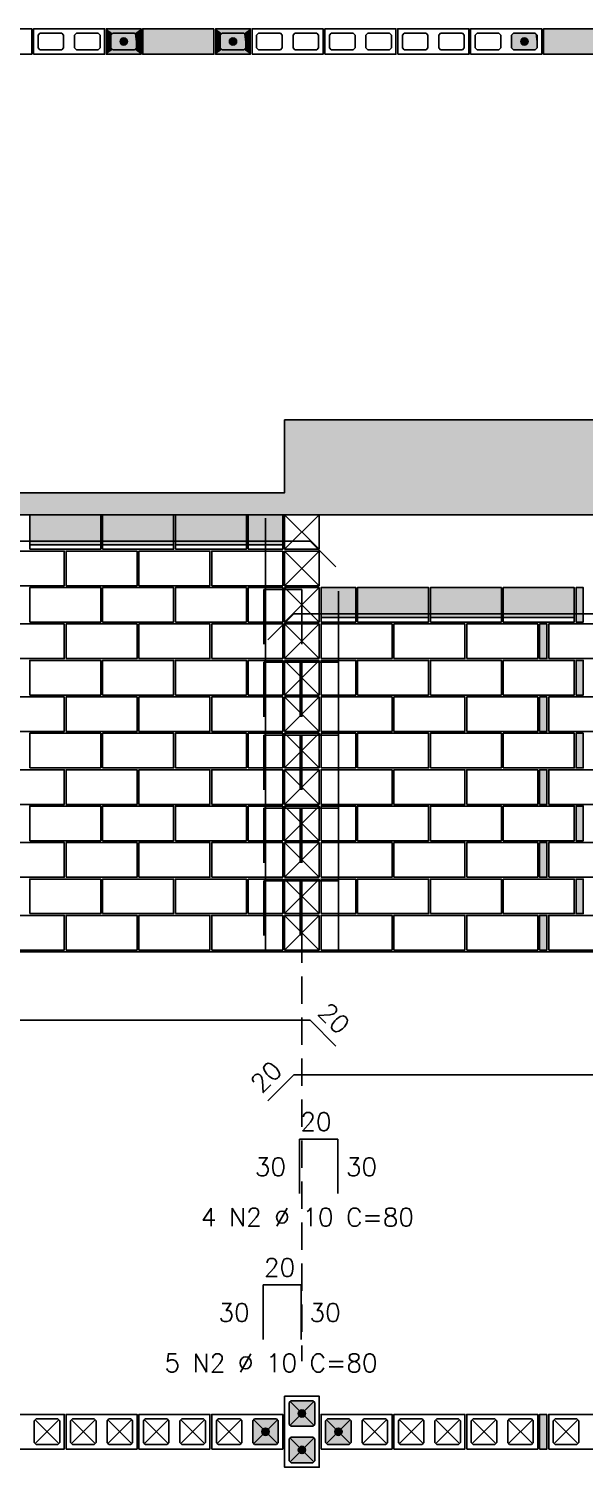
# Model space of a CAD drawing. Extents: x -1.9 to 86, y -1.5 to 61.
# Drawn here: x 18.05 to 24.15, y 25.76 to 41.55 of the extents above; entities that cross this region are included whole.
import ezdxf

# ---------------------------------------------------------------- set-up
doc = ezdxf.new("R2010")
doc.units = 0
doc.header["$MEASUREMENT"] = 0
doc.linetypes.add('ESTILO_TQS_0001', pattern=[0.45, 0.3, -0.15])
for name, color, linetype in [('PENA_01', 1, 'CONTINUOUS'), ('PENA_02', 2, 'CONTINUOUS'), ('PENA_03', 3, 'CONTINUOUS'), ('PENA_05', 5, 'CONTINUOUS'), ('PENA_09', 254, 'CONTINUOUS'), ('PENA_11', 252, 'CONTINUOUS'), ('PENA_23', 50, 'CONTINUOUS'), ('PENA_25', 210, 'CONTINUOUS')]:
    doc.layers.add(name, color=color, linetype=linetype)
doc.styles.get("Standard").update_dxf_attribs({"font": 'ROMANS.SHX'})

msp = doc.modelspace()

# ---------------------------------------------------------------- linework, layer by layer
at = {"layer": 'PENA_01', "linetype": 'ESTILO_TQS_0001'}
msp.add_line((21.052627, 31.597048), (21.052627, 26.923454), dxfattribs=at)
at = {"layer": 'PENA_01', "linetype": 'Continuous'}
for p, q in [((21.182627, 26.480726), (20.922627, 26.220726)), ((21.182627, 26.220726), (20.922627, 26.480726)), ((18.382627, 26.280726), (18.122627, 26.020726)), ((18.122627, 26.280726), (18.382627, 26.020726)), ((18.522627, 26.280726), (18.782627, 26.020726)), ((18.782627, 26.280726), (18.522627, 26.020726)), ((19.182627, 26.280726), (18.922627, 26.020726)), ((18.922627, 26.280726), (19.182627, 26.020726)), ((19.322627, 26.280726), (19.582627, 26.020726)), ((19.582627, 26.280726), (19.322627, 26.020726)), ((19.982627, 26.280726), (19.722627, 26.020726)), ((19.722627, 26.280726), (19.982627, 26.020726)), ((20.122627, 26.280726), (20.382627, 26.020726)), ((20.382627, 26.280726), (20.122627, 26.020726)), ((20.782627, 26.280726), (20.522627, 26.020726)), ((20.522627, 26.280726), (20.782627, 26.020726)), ((21.322627, 26.280726), (21.582627, 26.020726)), ((21.582627, 26.280726), (21.322627, 26.020726)), ((21.982627, 26.280726), (21.722627, 26.020726)), ((21.722627, 26.280726), (21.982627, 26.020726)), ((22.122627, 26.280726), (22.382627, 26.020726)), ((22.382627, 26.280726), (22.122627, 26.020726)), ((22.782627, 26.280726), (22.522627, 26.020726)), ((22.522627, 26.280726), (22.782627, 26.020726)), ((22.922627, 26.280726), (23.182627, 26.020726)), ((23.182627, 26.280726), (22.922627, 26.020726)), ((23.582627, 26.280726), (23.322627, 26.020726)), ((23.322627, 26.280726), (23.582627, 26.020726)), ((23.822627, 26.280726), (24.082627, 26.020726)), ((24.082627, 26.280726), (23.822627, 26.020726)), ((21.182627, 25.820726), (20.922627, 26.080726)), ((21.182627, 26.080726), (20.922627, 25.820726))]:
    msp.add_line(p, q, dxfattribs=at)
for points in [[(18.155295, 41.342185), (18.175295, 41.322185), (18.415295, 41.322185), (18.435295, 41.342185), (18.435295, 41.482185), (18.415295, 41.502185), (18.175295, 41.502185), (18.155295, 41.482185), (18.155295, 41.342185)], [(18.555295, 41.342185), (18.575295, 41.322185), (18.815295, 41.322185), (18.835295, 41.342185), (18.835295, 41.482185), (18.815295, 41.502185), (18.575295, 41.502185), (18.555295, 41.482185), (18.555295, 41.342185)], [(18.975295, 41.322185), (19.215295, 41.322185), (19.235295, 41.342185), (19.235295, 41.482185), (19.215295, 41.502185), (18.975295, 41.502185), (18.955295, 41.482185), (18.955295, 41.342185), (18.975295, 41.322185)], [(20.175295, 41.322185), (20.415295, 41.322185), (20.435295, 41.342185), (20.435295, 41.482185), (20.415295, 41.502185), (20.175295, 41.502185), (20.155295, 41.482185), (20.155295, 41.342185), (20.175295, 41.322185)], [(20.555295, 41.342185), (20.575295, 41.322185), (20.815295, 41.322185), (20.835295, 41.342185), (20.835295, 41.482185), (20.815295, 41.502185), (20.575295, 41.502185), (20.555295, 41.482185), (20.555295, 41.342185)], [(20.955295, 41.342185), (20.975295, 41.322185), (21.215295, 41.322185), (21.235295, 41.342185), (21.235295, 41.482185), (21.215295, 41.502185), (20.975295, 41.502185), (20.955295, 41.482185), (20.955295, 41.342185)], [(21.355295, 41.342185), (21.375295, 41.322185), (21.615295, 41.322185), (21.635295, 41.342185), (21.635295, 41.482185), (21.615295, 41.502185), (21.375295, 41.502185), (21.355295, 41.482185), (21.355295, 41.342185)], [(21.755295, 41.342185), (21.775295, 41.322185), (22.015295, 41.322185), (22.035295, 41.342185), (22.035295, 41.482185), (22.015295, 41.502185), (21.775295, 41.502185), (21.755295, 41.482185), (21.755295, 41.342185)], [(22.155295, 41.342185), (22.175295, 41.322185), (22.415295, 41.322185), (22.435295, 41.342185), (22.435295, 41.482185), (22.415295, 41.502185), (22.175295, 41.502185), (22.155295, 41.482185), (22.155295, 41.342185)], [(22.555295, 41.342185), (22.575295, 41.322185), (22.815295, 41.322185), (22.835295, 41.342185), (22.835295, 41.482185), (22.815295, 41.502185), (22.575295, 41.502185), (22.555295, 41.482185), (22.555295, 41.342185)], [(22.955295, 41.342185), (22.975295, 41.322185), (23.215295, 41.322185), (23.235295, 41.342185), (23.235295, 41.482185), (23.215295, 41.502185), (22.975295, 41.502185), (22.955295, 41.482185), (22.955295, 41.342185)], [(23.355295, 41.342185), (23.375295, 41.322185), (23.615295, 41.322185), (23.635295, 41.342185), (23.635295, 41.482185), (23.615295, 41.502185), (23.375295, 41.502185), (23.355295, 41.482185), (23.355295, 41.342185)]]:
    msp.add_lwpolyline(points, dxfattribs=at)
at = {"layer": 'PENA_02', "linetype": 'Continuous'}
for p, q in [((21.242627, 36.217992), (20.862627, 36.217992)), ((20.862627, 36.217992), (20.862627, 35.837992)), ((21.242627, 35.837992), (21.242627, 36.217992)), ((20.862627, 35.837992), (21.242627, 35.837992)), ((21.242627, 35.817992), (20.862627, 35.817992)), ((20.862627, 35.817992), (20.862627, 35.437992)), ((21.242627, 35.437992), (21.242627, 35.817992)), ((20.862627, 35.437992), (21.242627, 35.437992)), ((21.242627, 35.417992), (20.862627, 35.417992)), ((20.862627, 35.417992), (20.862627, 35.037992)), ((21.242627, 35.037992), (21.242627, 35.417992)), ((20.862627, 35.037992), (21.242627, 35.037992)), ((21.242627, 35.017992), (20.862627, 35.017992)), ((20.862627, 35.017992), (20.862627, 34.637992)), ((21.242627, 34.637992), (21.242627, 35.017992)), ((20.862627, 34.637992), (21.242627, 34.637992)), ((21.242627, 34.617992), (20.862627, 34.617992)), ((20.862627, 34.617992), (20.862627, 34.237992)), ((21.242627, 34.237992), (21.242627, 34.617992)), ((20.862627, 34.237992), (21.242627, 34.237992)), ((21.242627, 34.217992), (20.862627, 34.217992)), ((20.862627, 34.217992), (20.862627, 33.837992)), ((21.242627, 33.837992), (21.242627, 34.217992)), ((20.862627, 33.837992), (21.242627, 33.837992)), ((21.242627, 33.817992), (20.862627, 33.817992)), ((20.862627, 33.817992), (20.862627, 33.437992)), ((21.242627, 33.437992), (21.242627, 33.817992)), ((20.862627, 33.437992), (21.242627, 33.437992)), ((21.242627, 33.417992), (20.862627, 33.417992)), ((20.862627, 33.417992), (20.862627, 33.037992)), ((21.242627, 33.037992), (21.242627, 33.417992)), ((20.862627, 33.037992), (21.242627, 33.037992)), ((21.242627, 33.017992), (20.862627, 33.017992)), ((20.862627, 33.017992), (20.862627, 32.637992)), ((21.242627, 32.637992), (21.242627, 33.017992)), ((20.862627, 32.637992), (21.242627, 32.637992)), ((21.242627, 32.617992), (20.862627, 32.617992)), ((20.862627, 32.617992), (20.862627, 32.237992)), ((21.242627, 32.237992), (21.242627, 32.617992)), ((20.862627, 32.237992), (21.242627, 32.237992)), ((21.242627, 32.217992), (20.862627, 32.217992)), ((20.862627, 32.217992), (20.862627, 31.837992)), ((21.242627, 31.837992), (21.242627, 32.217992)), ((20.862627, 31.837992), (21.242627, 31.837992)), ((21.242627, 31.817992), (20.862627, 31.817992)), ((20.862627, 31.817992), (20.862627, 31.437992)), ((21.242627, 31.437992), (21.242627, 31.817992)), ((20.862627, 31.437992), (21.242627, 31.437992)), ((7.762627, 31.417992), (33.442627, 31.417992))]:
    msp.add_line(p, q, dxfattribs=at)
at = {"layer": 'PENA_02', "linetype": 'ESTILO_TQS_0001'}
for p, q in [((18.062627, 35.887992), (18.842627, 35.887992)), ((18.862627, 35.887992), (19.642627, 35.887992)), ((19.662627, 35.887992), (20.442627, 35.887992)), ((20.462627, 35.887992), (20.842627, 35.887992)), ((21.262627, 35.087992), (21.642627, 35.087992)), ((21.662627, 35.087992), (22.442627, 35.087992)), ((22.462627, 35.087992), (23.242627, 35.087992)), ((23.262627, 35.087992), (24.042627, 35.087992))]:
    msp.add_line(p, q, dxfattribs=at)
at = {"layer": 'PENA_02', "linetype": 'Continuous'}
for points in [[(17.305295, 41.272185), (18.085295, 41.272185), (18.085295, 41.552185), (17.305295, 41.552185), (17.305295, 41.272185)], [(18.105295, 41.272185), (18.885295, 41.272185), (18.885295, 41.552185), (18.105295, 41.552185), (18.105295, 41.272185)], [(18.905295, 41.272185), (19.285295, 41.272185), (19.285295, 41.552185), (18.905295, 41.552185), (18.905295, 41.272185)], [(20.085295, 41.552185), (19.305295, 41.552185), (19.305295, 41.272185), (20.085295, 41.272185), (20.085295, 41.552185)], [(20.105295, 41.272185), (20.485295, 41.272185), (20.485295, 41.552185), (20.105295, 41.552185), (20.105295, 41.272185)], [(20.505295, 41.272185), (21.285295, 41.272185), (21.285295, 41.552185), (20.505295, 41.552185), (20.505295, 41.272185)], [(21.305295, 41.272185), (22.085295, 41.272185), (22.085295, 41.552185), (21.305295, 41.552185), (21.305295, 41.272185)], [(22.105295, 41.272185), (22.885295, 41.272185), (22.885295, 41.552185), (22.105295, 41.552185), (22.105295, 41.272185)], [(22.905295, 41.272185), (23.685295, 41.272185), (23.685295, 41.552185), (22.905295, 41.552185), (22.905295, 41.272185)], [(24.785295, 41.552185), (23.705295, 41.552185), (23.705295, 41.272185), (24.785295, 41.272185), (24.785295, 41.552185)], [(7.762627, 37.257992), (7.762627, 36.217992), (33.442627, 36.217992), (33.442627, 37.257992), (20.862627, 37.257992), (20.862627, 36.457992), (8.042627, 36.457992), (8.042627, 37.257992), (7.762627, 37.257992)], [(18.062627, 35.837992), (18.842627, 35.837992), (18.842627, 36.217992), (18.062627, 36.217992), (18.062627, 35.837992)], [(18.862627, 35.837992), (19.642627, 35.837992), (19.642627, 36.217992), (18.862627, 36.217992), (18.862627, 35.837992)], [(19.662627, 35.837992), (20.442627, 35.837992), (20.442627, 36.217992), (19.662627, 36.217992), (19.662627, 35.837992)], [(20.462627, 35.837992), (20.842627, 35.837992), (20.842627, 36.217992), (20.462627, 36.217992), (20.462627, 35.837992)], [(17.662627, 35.437992), (18.442627, 35.437992), (18.442627, 35.817992), (17.662627, 35.817992), (17.662627, 35.437992)], [(18.462627, 35.437992), (19.242627, 35.437992), (19.242627, 35.817992), (18.462627, 35.817992), (18.462627, 35.437992)], [(19.262627, 35.437992), (20.042627, 35.437992), (20.042627, 35.817992), (19.262627, 35.817992), (19.262627, 35.437992)], [(20.062627, 35.437992), (20.842627, 35.437992), (20.842627, 35.817992), (20.062627, 35.817992), (20.062627, 35.437992)], [(18.062627, 35.037992), (18.842627, 35.037992), (18.842627, 35.417992), (18.062627, 35.417992), (18.062627, 35.037992)], [(18.862627, 35.037992), (19.642627, 35.037992), (19.642627, 35.417992), (18.862627, 35.417992), (18.862627, 35.037992)], [(19.662627, 35.037992), (20.442627, 35.037992), (20.442627, 35.417992), (19.662627, 35.417992), (19.662627, 35.037992)], [(20.462627, 35.037992), (20.842627, 35.037992), (20.842627, 35.417992), (20.462627, 35.417992), (20.462627, 35.037992)], [(21.262627, 35.037992), (21.642627, 35.037992), (21.642627, 35.417992), (21.262627, 35.417992), (21.262627, 35.037992)], [(21.662627, 35.037992), (22.442627, 35.037992), (22.442627, 35.417992), (21.662627, 35.417992), (21.662627, 35.037992)], [(22.462627, 35.037992), (23.242627, 35.037992), (23.242627, 35.417992), (22.462627, 35.417992), (22.462627, 35.037992)], [(23.262627, 35.037992), (24.042627, 35.037992), (24.042627, 35.417992), (23.262627, 35.417992), (23.262627, 35.037992)], [(24.062627, 35.037992), (24.142627, 35.037992), (24.142627, 35.417992), (24.062627, 35.417992), (24.062627, 35.037992)], [(17.662627, 34.637992), (18.442627, 34.637992), (18.442627, 35.017992), (17.662627, 35.017992), (17.662627, 34.637992)], [(18.462627, 34.637992), (19.242627, 34.637992), (19.242627, 35.017992), (18.462627, 35.017992), (18.462627, 34.637992)], [(19.262627, 34.637992), (20.042627, 34.637992), (20.042627, 35.017992), (19.262627, 35.017992), (19.262627, 34.637992)], [(20.062627, 34.637992), (20.842627, 34.637992), (20.842627, 35.017992), (20.062627, 35.017992), (20.062627, 34.637992)], [(21.262627, 34.637992), (22.042627, 34.637992), (22.042627, 35.017992), (21.262627, 35.017992), (21.262627, 34.637992)], [(22.062627, 34.637992), (22.842627, 34.637992), (22.842627, 35.017992), (22.062627, 35.017992), (22.062627, 34.637992)], [(22.862627, 34.637992), (23.642627, 34.637992), (23.642627, 35.017992), (22.862627, 35.017992), (22.862627, 34.637992)], [(23.662627, 34.637992), (23.742627, 34.637992), (23.742627, 35.017992), (23.662627, 35.017992), (23.662627, 34.637992)], [(23.762627, 34.637992), (24.542627, 34.637992), (24.542627, 35.017992), (23.762627, 35.017992), (23.762627, 34.637992)], [(18.062627, 34.237992), (18.842627, 34.237992), (18.842627, 34.617992), (18.062627, 34.617992), (18.062627, 34.237992)], [(18.862627, 34.237992), (19.642627, 34.237992), (19.642627, 34.617992), (18.862627, 34.617992), (18.862627, 34.237992)], [(19.662627, 34.237992), (20.442627, 34.237992), (20.442627, 34.617992), (19.662627, 34.617992), (19.662627, 34.237992)], [(20.462627, 34.237992), (20.842627, 34.237992), (20.842627, 34.617992), (20.462627, 34.617992), (20.462627, 34.237992)], [(21.262627, 34.237992), (21.642627, 34.237992), (21.642627, 34.617992), (21.262627, 34.617992), (21.262627, 34.237992)], [(21.662627, 34.237992), (22.442627, 34.237992), (22.442627, 34.617992), (21.662627, 34.617992), (21.662627, 34.237992)], [(22.462627, 34.237992), (23.242627, 34.237992), (23.242627, 34.617992), (22.462627, 34.617992), (22.462627, 34.237992)], [(23.262627, 34.237992), (24.042627, 34.237992), (24.042627, 34.617992), (23.262627, 34.617992), (23.262627, 34.237992)], [(24.062627, 34.237992), (24.142627, 34.237992), (24.142627, 34.617992), (24.062627, 34.617992), (24.062627, 34.237992)], [(17.662627, 33.837992), (18.442627, 33.837992), (18.442627, 34.217992), (17.662627, 34.217992), (17.662627, 33.837992)], [(18.462627, 33.837992), (19.242627, 33.837992), (19.242627, 34.217992), (18.462627, 34.217992), (18.462627, 33.837992)], [(19.262627, 33.837992), (20.042627, 33.837992), (20.042627, 34.217992), (19.262627, 34.217992), (19.262627, 33.837992)], [(20.062627, 33.837992), (20.842627, 33.837992), (20.842627, 34.217992), (20.062627, 34.217992), (20.062627, 33.837992)], [(21.262627, 33.837992), (22.042627, 33.837992), (22.042627, 34.217992), (21.262627, 34.217992), (21.262627, 33.837992)], [(22.062627, 33.837992), (22.842627, 33.837992), (22.842627, 34.217992), (22.062627, 34.217992), (22.062627, 33.837992)], [(22.862627, 33.837992), (23.642627, 33.837992), (23.642627, 34.217992), (22.862627, 34.217992), (22.862627, 33.837992)], [(23.662627, 33.837992), (23.742627, 33.837992), (23.742627, 34.217992), (23.662627, 34.217992), (23.662627, 33.837992)], [(23.762627, 33.837992), (24.542627, 33.837992), (24.542627, 34.217992), (23.762627, 34.217992), (23.762627, 33.837992)], [(18.062627, 33.437992), (18.842627, 33.437992), (18.842627, 33.817992), (18.062627, 33.817992), (18.062627, 33.437992)], [(18.862627, 33.437992), (19.642627, 33.437992), (19.642627, 33.817992), (18.862627, 33.817992), (18.862627, 33.437992)], [(19.662627, 33.437992), (20.442627, 33.437992), (20.442627, 33.817992), (19.662627, 33.817992), (19.662627, 33.437992)], [(20.462627, 33.437992), (20.842627, 33.437992), (20.842627, 33.817992), (20.462627, 33.817992), (20.462627, 33.437992)], [(21.262627, 33.437992), (21.642627, 33.437992), (21.642627, 33.817992), (21.262627, 33.817992), (21.262627, 33.437992)], [(21.662627, 33.437992), (22.442627, 33.437992), (22.442627, 33.817992), (21.662627, 33.817992), (21.662627, 33.437992)], [(22.462627, 33.437992), (23.242627, 33.437992), (23.242627, 33.817992), (22.462627, 33.817992), (22.462627, 33.437992)], [(23.262627, 33.437992), (24.042627, 33.437992), (24.042627, 33.817992), (23.262627, 33.817992), (23.262627, 33.437992)], [(24.062627, 33.437992), (24.142627, 33.437992), (24.142627, 33.817992), (24.062627, 33.817992), (24.062627, 33.437992)], [(17.662627, 33.037992), (18.442627, 33.037992), (18.442627, 33.417992), (17.662627, 33.417992), (17.662627, 33.037992)], [(18.462627, 33.037992), (19.242627, 33.037992), (19.242627, 33.417992), (18.462627, 33.417992), (18.462627, 33.037992)], [(19.262627, 33.037992), (20.042627, 33.037992), (20.042627, 33.417992), (19.262627, 33.417992), (19.262627, 33.037992)], [(20.062627, 33.037992), (20.842627, 33.037992), (20.842627, 33.417992), (20.062627, 33.417992), (20.062627, 33.037992)], [(21.262627, 33.037992), (22.042627, 33.037992), (22.042627, 33.417992), (21.262627, 33.417992), (21.262627, 33.037992)], [(22.062627, 33.037992), (22.842627, 33.037992), (22.842627, 33.417992), (22.062627, 33.417992), (22.062627, 33.037992)], [(22.862627, 33.037992), (23.642627, 33.037992), (23.642627, 33.417992), (22.862627, 33.417992), (22.862627, 33.037992)], [(23.662627, 33.037992), (23.742627, 33.037992), (23.742627, 33.417992), (23.662627, 33.417992), (23.662627, 33.037992)], [(23.762627, 33.037992), (24.542627, 33.037992), (24.542627, 33.417992), (23.762627, 33.417992), (23.762627, 33.037992)], [(18.062627, 32.637992), (18.842627, 32.637992), (18.842627, 33.017992), (18.062627, 33.017992), (18.062627, 32.637992)], [(18.862627, 32.637992), (19.642627, 32.637992), (19.642627, 33.017992), (18.862627, 33.017992), (18.862627, 32.637992)], [(19.662627, 32.637992), (20.442627, 32.637992), (20.442627, 33.017992), (19.662627, 33.017992), (19.662627, 32.637992)], [(20.462627, 32.637992), (20.842627, 32.637992), (20.842627, 33.017992), (20.462627, 33.017992), (20.462627, 32.637992)], [(21.262627, 32.637992), (21.642627, 32.637992), (21.642627, 33.017992), (21.262627, 33.017992), (21.262627, 32.637992)], [(21.662627, 32.637992), (22.442627, 32.637992), (22.442627, 33.017992), (21.662627, 33.017992), (21.662627, 32.637992)], [(22.462627, 32.637992), (23.242627, 32.637992), (23.242627, 33.017992), (22.462627, 33.017992), (22.462627, 32.637992)], [(23.262627, 32.637992), (24.042627, 32.637992), (24.042627, 33.017992), (23.262627, 33.017992), (23.262627, 32.637992)], [(24.062627, 32.637992), (24.142627, 32.637992), (24.142627, 33.017992), (24.062627, 33.017992), (24.062627, 32.637992)], [(17.662627, 32.237992), (18.442627, 32.237992), (18.442627, 32.617992), (17.662627, 32.617992), (17.662627, 32.237992)], [(18.462627, 32.237992), (19.242627, 32.237992), (19.242627, 32.617992), (18.462627, 32.617992), (18.462627, 32.237992)], [(19.262627, 32.237992), (20.042627, 32.237992), (20.042627, 32.617992), (19.262627, 32.617992), (19.262627, 32.237992)], [(20.062627, 32.237992), (20.842627, 32.237992), (20.842627, 32.617992), (20.062627, 32.617992), (20.062627, 32.237992)], [(21.262627, 32.237992), (22.042627, 32.237992), (22.042627, 32.617992), (21.262627, 32.617992), (21.262627, 32.237992)], [(22.062627, 32.237992), (22.842627, 32.237992), (22.842627, 32.617992), (22.062627, 32.617992), (22.062627, 32.237992)], [(22.862627, 32.237992), (23.642627, 32.237992), (23.642627, 32.617992), (22.862627, 32.617992), (22.862627, 32.237992)], [(23.662627, 32.237992), (23.742627, 32.237992), (23.742627, 32.617992), (23.662627, 32.617992), (23.662627, 32.237992)], [(23.762627, 32.237992), (24.542627, 32.237992), (24.542627, 32.617992), (23.762627, 32.617992), (23.762627, 32.237992)], [(18.062627, 31.837992), (18.842627, 31.837992), (18.842627, 32.217992), (18.062627, 32.217992), (18.062627, 31.837992)], [(18.862627, 31.837992), (19.642627, 31.837992), (19.642627, 32.217992), (18.862627, 32.217992), (18.862627, 31.837992)], [(19.662627, 31.837992), (20.442627, 31.837992), (20.442627, 32.217992), (19.662627, 32.217992), (19.662627, 31.837992)], [(20.462627, 31.837992), (20.842627, 31.837992), (20.842627, 32.217992), (20.462627, 32.217992), (20.462627, 31.837992)], [(21.262627, 31.837992), (21.642627, 31.837992), (21.642627, 32.217992), (21.262627, 32.217992), (21.262627, 31.837992)], [(21.662627, 31.837992), (22.442627, 31.837992), (22.442627, 32.217992), (21.662627, 32.217992), (21.662627, 31.837992)], [(22.462627, 31.837992), (23.242627, 31.837992), (23.242627, 32.217992), (22.462627, 32.217992), (22.462627, 31.837992)], [(23.262627, 31.837992), (24.042627, 31.837992), (24.042627, 32.217992), (23.262627, 32.217992), (23.262627, 31.837992)], [(24.062627, 31.837992), (24.142627, 31.837992), (24.142627, 32.217992), (24.062627, 32.217992), (24.062627, 31.837992)], [(17.662627, 31.437992), (18.442627, 31.437992), (18.442627, 31.817992), (17.662627, 31.817992), (17.662627, 31.437992)], [(18.462627, 31.437992), (19.242627, 31.437992), (19.242627, 31.817992), (18.462627, 31.817992), (18.462627, 31.437992)], [(19.262627, 31.437992), (20.042627, 31.437992), (20.042627, 31.817992), (19.262627, 31.817992), (19.262627, 31.437992)], [(20.062627, 31.437992), (20.842627, 31.437992), (20.842627, 31.817992), (20.062627, 31.817992), (20.062627, 31.437992)], [(21.262627, 31.437992), (22.042627, 31.437992), (22.042627, 31.817992), (21.262627, 31.817992), (21.262627, 31.437992)], [(22.062627, 31.437992), (22.842627, 31.437992), (22.842627, 31.817992), (22.062627, 31.817992), (22.062627, 31.437992)], [(22.862627, 31.437992), (23.642627, 31.437992), (23.642627, 31.817992), (22.862627, 31.817992), (22.862627, 31.437992)], [(23.662627, 31.437992), (23.742627, 31.437992), (23.742627, 31.817992), (23.662627, 31.817992), (23.662627, 31.437992)], [(23.762627, 31.437992), (24.542627, 31.437992), (24.542627, 31.817992), (23.762627, 31.817992), (23.762627, 31.437992)], [(20.862627, 26.540726), (20.862627, 25.760726), (21.242627, 25.760726), (21.242627, 26.540726), (20.862627, 26.540726)], [(17.662627, 25.960726), (18.442627, 25.960726), (18.442627, 26.340726), (17.662627, 26.340726), (17.662627, 25.960726)], [(18.462627, 25.960726), (19.242627, 25.960726), (19.242627, 26.340726), (18.462627, 26.340726), (18.462627, 25.960726)], [(19.262627, 25.960726), (20.042627, 25.960726), (20.042627, 26.340726), (19.262627, 26.340726), (19.262627, 25.960726)], [(20.062627, 25.960726), (20.842627, 25.960726), (20.842627, 26.340726), (20.062627, 26.340726), (20.062627, 25.960726)], [(21.262627, 25.960726), (22.042627, 25.960726), (22.042627, 26.340726), (21.262627, 26.340726), (21.262627, 25.960726)], [(22.062627, 25.960726), (22.842627, 25.960726), (22.842627, 26.340726), (22.062627, 26.340726), (22.062627, 25.960726)], [(22.862627, 25.960726), (23.642627, 25.960726), (23.642627, 26.340726), (22.862627, 26.340726), (22.862627, 25.960726)], [(23.742627, 26.340726), (23.662627, 26.340726), (23.662627, 25.960726), (23.742627, 25.960726), (23.742627, 26.340726)], [(23.762627, 25.960726), (24.542627, 25.960726), (24.542627, 26.340726), (23.762627, 26.340726), (23.762627, 25.960726)]]:
    msp.add_lwpolyline(points, dxfattribs=at)
at = {"layer": 'PENA_02', "linetype": 'ESTILO_TQS_0001'}
for points in [[(20.932627, 26.490726), (20.912627, 26.470726), (20.912627, 26.230726), (20.932627, 26.210726), (21.172627, 26.210726), (21.192627, 26.230726), (21.192627, 26.470726), (21.172627, 26.490726), (20.932627, 26.490726)], [(18.112627, 26.030726), (18.132627, 26.010726), (18.372627, 26.010726), (18.392627, 26.030726), (18.392627, 26.270726), (18.372627, 26.290726), (18.132627, 26.290726), (18.112627, 26.270726), (18.112627, 26.030726)], [(18.512627, 26.030726), (18.532627, 26.010726), (18.772627, 26.010726), (18.792627, 26.030726), (18.792627, 26.270726), (18.772627, 26.290726), (18.532627, 26.290726), (18.512627, 26.270726), (18.512627, 26.030726)], [(18.912627, 26.030726), (18.932627, 26.010726), (19.172627, 26.010726), (19.192627, 26.030726), (19.192627, 26.270726), (19.172627, 26.290726), (18.932627, 26.290726), (18.912627, 26.270726), (18.912627, 26.030726)], [(19.312627, 26.030726), (19.332627, 26.010726), (19.572627, 26.010726), (19.592627, 26.030726), (19.592627, 26.270726), (19.572627, 26.290726), (19.332627, 26.290726), (19.312627, 26.270726), (19.312627, 26.030726)], [(19.712627, 26.030726), (19.732627, 26.010726), (19.972627, 26.010726), (19.992627, 26.030726), (19.992627, 26.270726), (19.972627, 26.290726), (19.732627, 26.290726), (19.712627, 26.270726), (19.712627, 26.030726)], [(20.112627, 26.030726), (20.132627, 26.010726), (20.372627, 26.010726), (20.392627, 26.030726), (20.392627, 26.270726), (20.372627, 26.290726), (20.132627, 26.290726), (20.112627, 26.270726), (20.112627, 26.030726)], [(20.512627, 26.030726), (20.532627, 26.010726), (20.772627, 26.010726), (20.792627, 26.030726), (20.792627, 26.270726), (20.772627, 26.290726), (20.532627, 26.290726), (20.512627, 26.270726), (20.512627, 26.030726)], [(21.312627, 26.030726), (21.332627, 26.010726), (21.572627, 26.010726), (21.592627, 26.030726), (21.592627, 26.270726), (21.572627, 26.290726), (21.332627, 26.290726), (21.312627, 26.270726), (21.312627, 26.030726)], [(21.712627, 26.030726), (21.732627, 26.010726), (21.972627, 26.010726), (21.992627, 26.030726), (21.992627, 26.270726), (21.972627, 26.290726), (21.732627, 26.290726), (21.712627, 26.270726), (21.712627, 26.030726)], [(22.112627, 26.030726), (22.132627, 26.010726), (22.372627, 26.010726), (22.392627, 26.030726), (22.392627, 26.270726), (22.372627, 26.290726), (22.132627, 26.290726), (22.112627, 26.270726), (22.112627, 26.030726)], [(22.512627, 26.030726), (22.532627, 26.010726), (22.772627, 26.010726), (22.792627, 26.030726), (22.792627, 26.270726), (22.772627, 26.290726), (22.532627, 26.290726), (22.512627, 26.270726), (22.512627, 26.030726)], [(22.912627, 26.030726), (22.932627, 26.010726), (23.172627, 26.010726), (23.192627, 26.030726), (23.192627, 26.270726), (23.172627, 26.290726), (22.932627, 26.290726), (22.912627, 26.270726), (22.912627, 26.030726)], [(23.312627, 26.030726), (23.332627, 26.010726), (23.572627, 26.010726), (23.592627, 26.030726), (23.592627, 26.270726), (23.572627, 26.290726), (23.332627, 26.290726), (23.312627, 26.270726), (23.312627, 26.030726)], [(23.812627, 26.030726), (23.832627, 26.010726), (24.072627, 26.010726), (24.092627, 26.030726), (24.092627, 26.270726), (24.072627, 26.290726), (23.832627, 26.290726), (23.812627, 26.270726), (23.812627, 26.030726)], [(20.932627, 26.090726), (20.912627, 26.070726), (20.912627, 25.830726), (20.932627, 25.810726), (21.172627, 25.810726), (21.192627, 25.830726), (21.192627, 26.070726), (21.172627, 26.090726), (20.932627, 26.090726)]]:
    msp.add_lwpolyline(points, dxfattribs=at)
at = {"layer": 'PENA_03', "linetype": 'Continuous'}
for p, q in [((20.862627, 35.837992), (21.242627, 36.217992)), ((21.242627, 35.837992), (20.862627, 36.217992)), ((20.862627, 35.437992), (21.242627, 35.817992)), ((21.242627, 35.437992), (20.862627, 35.817992)), ((20.862627, 35.037992), (21.242627, 35.417992)), ((21.242627, 35.037992), (20.862627, 35.417992)), ((20.862627, 34.637992), (21.242627, 35.017992)), ((21.242627, 34.637992), (20.862627, 35.017992)), ((20.862627, 34.237992), (21.242627, 34.617992)), ((21.242627, 34.237992), (20.862627, 34.617992)), ((20.862627, 33.837992), (21.242627, 34.217992)), ((21.242627, 33.837992), (20.862627, 34.217992)), ((20.862627, 33.437992), (21.242627, 33.817992)), ((21.242627, 33.437992), (20.862627, 33.817992)), ((20.862627, 33.037992), (21.242627, 33.417992)), ((21.242627, 33.037992), (20.862627, 33.417992)), ((20.862627, 32.637992), (21.242627, 33.017992)), ((21.242627, 32.637992), (20.862627, 33.017992)), ((20.862627, 32.237992), (21.242627, 32.617992)), ((21.242627, 32.237992), (20.862627, 32.617992)), ((20.862627, 31.837992), (21.242627, 32.217992)), ((21.242627, 31.837992), (20.862627, 32.217992)), ((20.862627, 31.437992), (21.242627, 31.817992)), ((21.242627, 31.437992), (20.862627, 31.817992))]:
    msp.add_line(p, q, dxfattribs=at)
for points in [[(19.235295, 41.342185), (19.215295, 41.322185), (18.975295, 41.322185), (18.955295, 41.342185), (18.955295, 41.482185), (18.975295, 41.502185), (19.215295, 41.502185), (19.235295, 41.482185), (19.235295, 41.342185)], [(20.435295, 41.342185), (20.415295, 41.322185), (20.175295, 41.322185), (20.155295, 41.342185), (20.155295, 41.482185), (20.175295, 41.502185), (20.415295, 41.502185), (20.435295, 41.482185), (20.435295, 41.342185)], [(23.635295, 41.342185), (23.615295, 41.322185), (23.375295, 41.322185), (23.355295, 41.342185), (23.355295, 41.482185), (23.375295, 41.502185), (23.615295, 41.502185), (23.635295, 41.482185), (23.635295, 41.342185)], [(21.172627, 26.490726), (21.192627, 26.470726), (21.192627, 26.230726), (21.172627, 26.210726), (20.932627, 26.210726), (20.912627, 26.230726), (20.912627, 26.470726), (20.932627, 26.490726), (21.172627, 26.490726)], [(20.772627, 26.290726), (20.792627, 26.270726), (20.792627, 26.030726), (20.772627, 26.010726), (20.532627, 26.010726), (20.512627, 26.030726), (20.512627, 26.270726), (20.532627, 26.290726), (20.772627, 26.290726)], [(21.572627, 26.290726), (21.592627, 26.270726), (21.592627, 26.030726), (21.572627, 26.010726), (21.332627, 26.010726), (21.312627, 26.030726), (21.312627, 26.270726), (21.332627, 26.290726), (21.572627, 26.290726)], [(21.172627, 26.090726), (21.192627, 26.070726), (21.192627, 25.830726), (21.172627, 25.810726), (20.932627, 25.810726), (20.912627, 25.830726), (20.912627, 26.070726), (20.932627, 26.090726), (21.172627, 26.090726)]]:
    msp.add_lwpolyline(points, dxfattribs=at)
for centre in [(19.095295, 41.412185), (20.295295, 41.412185), (23.495295, 41.412185), (21.052627, 26.350726), (20.652627, 26.150726), (21.452627, 26.150726), (21.052627, 25.950726)]:
    msp.add_circle(centre, 0.04, dxfattribs=at)
for points in [[(19.135295, 41.412185), (19.075295, 41.446826), (19.057708, 41.425866)], [(19.135295, 41.412185), (19.057708, 41.425866), (19.057708, 41.398504)], [(19.135295, 41.412185), (19.057708, 41.398504), (19.075295, 41.377544)], [(19.135295, 41.412185), (19.102241, 41.451578), (19.075295, 41.446826)], [(19.135295, 41.412185), (19.075295, 41.377544), (19.102241, 41.372793)], [(19.135295, 41.412185), (19.125937, 41.437897), (19.102241, 41.451578)], [(19.135295, 41.412185), (19.102241, 41.372793), (19.125937, 41.386474)], [(19.135295, 41.412185), (19.125937, 41.386474), (19.135295, 41.412185)], [(20.335295, 41.412185), (20.275295, 41.446826), (20.257708, 41.425866)], [(20.335295, 41.412185), (20.257708, 41.425866), (20.257708, 41.398504)], [(20.335295, 41.412185), (20.257708, 41.398504), (20.275295, 41.377544)], [(20.335295, 41.412185), (20.302241, 41.451578), (20.275295, 41.446826)], [(20.335295, 41.412185), (20.275295, 41.377544), (20.302241, 41.372793)], [(20.335295, 41.412185), (20.325937, 41.437897), (20.302241, 41.451578)], [(20.335295, 41.412185), (20.302241, 41.372793), (20.325937, 41.386474)], [(20.335295, 41.412185), (20.325937, 41.386474), (20.335295, 41.412185)], [(23.535295, 41.412185), (23.475295, 41.446826), (23.457708, 41.425866)], [(23.535295, 41.412185), (23.457708, 41.425866), (23.457708, 41.398504)], [(23.535295, 41.412185), (23.457708, 41.398504), (23.475295, 41.377544)], [(23.535295, 41.412185), (23.502241, 41.451578), (23.475295, 41.446826)], [(23.535295, 41.412185), (23.475295, 41.377544), (23.502241, 41.372793)], [(23.535295, 41.412185), (23.525937, 41.437897), (23.502241, 41.451578)], [(23.535295, 41.412185), (23.502241, 41.372793), (23.525937, 41.386474)], [(23.535295, 41.412185), (23.525937, 41.386474), (23.535295, 41.412185)], [(21.092627, 26.350726), (21.032627, 26.385367), (21.015039, 26.364406)], [(21.092627, 26.350726), (21.059573, 26.390118), (21.032627, 26.385367)], [(21.092627, 26.350726), (21.083269, 26.376437), (21.059573, 26.390118)], [(21.092627, 26.350726), (21.015039, 26.364406), (21.015039, 26.337045)], [(21.092627, 26.350726), (21.015039, 26.337045), (21.032627, 26.316084)], [(21.092627, 26.350726), (21.032627, 26.316084), (21.059573, 26.311333)], [(21.092627, 26.350726), (21.059573, 26.311333), (21.083269, 26.325014)], [(21.092627, 26.350726), (21.083269, 26.325014), (21.092627, 26.350726)], [(20.692627, 26.150726), (20.632627, 26.185367), (20.615039, 26.164406)], [(20.692627, 26.150726), (20.615039, 26.164406), (20.615039, 26.137045)], [(20.692627, 26.150726), (20.615039, 26.137045), (20.632627, 26.116084)], [(20.692627, 26.150726), (20.659573, 26.190118), (20.632627, 26.185367)], [(20.692627, 26.150726), (20.632627, 26.116084), (20.659573, 26.111333)], [(20.692627, 26.150726), (20.683269, 26.176437), (20.659573, 26.190118)], [(20.692627, 26.150726), (20.659573, 26.111333), (20.683269, 26.125014)], [(20.692627, 26.150726), (20.683269, 26.125014), (20.692627, 26.150726)], [(21.492627, 26.150726), (21.432627, 26.185367), (21.415039, 26.164406)], [(21.492627, 26.150726), (21.415039, 26.164406), (21.415039, 26.137045)], [(21.492627, 26.150726), (21.415039, 26.137045), (21.432627, 26.116084)], [(21.492627, 26.150726), (21.459573, 26.190118), (21.432627, 26.185367)], [(21.492627, 26.150726), (21.432627, 26.116084), (21.459573, 26.111333)], [(21.492627, 26.150726), (21.483269, 26.176437), (21.459573, 26.190118)], [(21.492627, 26.150726), (21.459573, 26.111333), (21.483269, 26.125014)], [(21.492627, 26.150726), (21.483269, 26.125014), (21.492627, 26.150726)], [(21.092627, 25.950726), (21.032627, 25.985367), (21.015039, 25.964406)], [(21.092627, 25.950726), (21.015039, 25.964406), (21.015039, 25.937045)], [(21.092627, 25.950726), (21.015039, 25.937045), (21.032627, 25.916084)], [(21.092627, 25.950726), (21.059573, 25.990118), (21.032627, 25.985367)], [(21.092627, 25.950726), (21.032627, 25.916084), (21.059573, 25.911333)], [(21.092627, 25.950726), (21.083269, 25.976437), (21.059573, 25.990118)], [(21.092627, 25.950726), (21.059573, 25.911333), (21.083269, 25.925014)], [(21.092627, 25.950726), (21.083269, 25.925014), (21.092627, 25.950726)]]:
    msp.add_solid(points, dxfattribs=at)
at = {"layer": 'PENA_05', "linetype": 'Continuous'}
for p, q in [((20.652627, 31.417992), (20.652627, 36.177992)), ((7.862627, 35.927992), (21.142627, 35.927992)), ((21.142627, 35.927992), (21.42547, 35.64515)), ((20.632627, 34.797048), (20.632627, 35.397048)), ((20.632627, 35.397048), (21.052627, 35.397048)), ((21.052627, 35.397048), (21.052627, 34.797048)), ((21.452627, 31.417992), (21.452627, 35.377992)), ((20.679784, 34.84515), (20.962627, 35.127992)), ((20.962627, 35.127992), (33.342627, 35.127992)), ((20.632627, 33.997048), (20.632627, 34.597048)), ((20.632627, 34.597048), (21.052627, 34.597048)), ((21.032627, 33.997048), (21.032627, 34.597048)), ((21.032627, 34.597048), (21.452627, 34.597048)), ((21.052627, 34.597048), (21.052627, 33.997048)), ((21.452627, 34.597048), (21.452627, 33.997048)), ((20.632627, 33.196183), (20.632627, 33.796183)), ((20.632627, 33.796183), (21.052627, 33.796183)), ((21.032627, 33.196183), (21.032627, 33.796183)), ((21.032627, 33.796183), (21.452627, 33.796183)), ((21.052627, 33.796183), (21.052627, 33.196183)), ((21.452627, 33.796183), (21.452627, 33.196183)), ((20.632627, 32.397048), (20.632627, 32.997048)), ((20.632627, 32.997048), (21.052627, 32.997048)), ((21.032627, 32.397048), (21.032627, 32.997048)), ((21.032627, 32.997048), (21.452627, 32.997048)), ((21.052627, 32.997048), (21.052627, 32.397048)), ((21.452627, 32.997048), (21.452627, 32.397048)), ((20.632627, 31.597048), (20.632627, 32.197048)), ((20.632627, 32.197048), (21.052627, 32.197048)), ((21.032627, 31.597048), (21.032627, 32.197048)), ((21.032627, 32.197048), (21.452627, 32.197048)), ((21.052627, 32.197048), (21.052627, 31.597048)), ((21.452627, 32.197048), (21.452627, 31.597048)), ((7.862627, 30.667669), (21.142627, 30.667669)), ((21.142627, 30.667669), (21.42547, 30.384826)), ((20.679784, 29.784826), (20.962627, 30.067669)), ((20.962627, 30.067669), (33.342627, 30.067669)), ((21.025274, 28.763954), (21.025274, 29.363954)), ((21.025274, 29.363954), (21.445274, 29.363954)), ((21.445274, 29.363954), (21.445274, 28.763954)), ((20.625274, 27.163954), (20.625274, 27.763954)), ((20.625274, 27.763954), (21.045274, 27.763954)), ((21.045274, 27.763954), (21.045274, 27.163954))]:
    msp.add_line(p, q, dxfattribs=at)
at = {"layer": 'PENA_09', "linetype": 'Continuous'}
for points in [[(18.062627, 35.887992), (18.062627, 36.217992), (18.842627, 36.217992), (18.842627, 35.887992), (18.062627, 35.887992)], [(18.862627, 35.887992), (18.862627, 36.217992), (19.642627, 36.217992), (19.642627, 35.887992), (18.862627, 35.887992)], [(19.662627, 35.887992), (19.662627, 36.217992), (20.442627, 36.217992), (20.442627, 35.887992), (19.662627, 35.887992)], [(20.462627, 35.887992), (20.462627, 36.217992), (20.842627, 36.217992), (20.842627, 35.887992), (20.462627, 35.887992)], [(21.262627, 35.087992), (21.262627, 35.417992), (21.642627, 35.417992), (21.642627, 35.087992), (21.262627, 35.087992)], [(21.662627, 35.087992), (21.662627, 35.417992), (22.442627, 35.417992), (22.442627, 35.087992), (21.662627, 35.087992)], [(22.462627, 35.087992), (22.462627, 35.417992), (23.242627, 35.417992), (23.242627, 35.087992), (22.462627, 35.087992)], [(23.262627, 35.087992), (23.262627, 35.417992), (24.042627, 35.417992), (24.042627, 35.087992), (23.262627, 35.087992)]]:
    msp.add_lwpolyline(points, dxfattribs=at)
for points in [[(18.062627, 35.887992), (18.062627, 36.217992), (18.842627, 36.217992)], [(18.062627, 35.887992), (18.842627, 36.217992), (18.842627, 35.887992)], [(18.862627, 35.887992), (18.862627, 36.217992), (19.642627, 36.217992)], [(18.862627, 35.887992), (19.642627, 36.217992), (19.642627, 35.887992)], [(19.662627, 35.887992), (19.662627, 36.217992), (20.442627, 36.217992)], [(19.662627, 35.887992), (20.442627, 36.217992), (20.442627, 35.887992)], [(20.462627, 35.887992), (20.462627, 36.217992), (20.842627, 36.217992)], [(20.462627, 35.887992), (20.842627, 36.217992), (20.842627, 35.887992)], [(18.062627, 35.887992), (18.842627, 35.887992), (18.062627, 35.887992)], [(18.862627, 35.887992), (19.642627, 35.887992), (18.862627, 35.887992)], [(19.662627, 35.887992), (20.442627, 35.887992), (19.662627, 35.887992)], [(20.462627, 35.887992), (20.842627, 35.887992), (20.462627, 35.887992)], [(21.262627, 35.087992), (21.262627, 35.417992), (21.642627, 35.417992)], [(21.262627, 35.087992), (21.642627, 35.417992), (21.642627, 35.087992)], [(21.662627, 35.087992), (21.662627, 35.417992), (22.442627, 35.417992)], [(21.662627, 35.087992), (22.442627, 35.417992), (22.442627, 35.087992)], [(22.462627, 35.087992), (22.462627, 35.417992), (23.242627, 35.417992)], [(22.462627, 35.087992), (23.242627, 35.417992), (23.242627, 35.087992)], [(23.262627, 35.087992), (23.262627, 35.417992), (24.042627, 35.417992)], [(23.262627, 35.087992), (24.042627, 35.417992), (24.042627, 35.087992)], [(21.262627, 35.087992), (21.642627, 35.087992), (21.262627, 35.087992)], [(21.662627, 35.087992), (22.442627, 35.087992), (21.662627, 35.087992)], [(22.462627, 35.087992), (23.242627, 35.087992), (22.462627, 35.087992)], [(23.262627, 35.087992), (24.042627, 35.087992), (23.262627, 35.087992)]]:
    msp.add_solid(points, dxfattribs=at)
at = {"layer": 'PENA_11', "linetype": 'Continuous'}
for points in [[(20.085295, 41.552185), (19.305295, 41.552185), (19.305295, 41.272185)], [(20.085295, 41.552185), (19.305295, 41.272185), (20.085295, 41.272185)], [(20.085295, 41.552185), (20.085295, 41.272185), (20.085295, 41.552185)], [(24.785295, 41.552185), (23.705295, 41.552185), (23.705295, 41.272185)], [(24.785295, 41.552185), (23.705295, 41.272185), (24.785295, 41.272185)], [(19.235295, 41.342185), (18.955295, 41.482185), (18.975295, 41.502185)], [(19.235295, 41.342185), (18.955295, 41.342185), (18.955295, 41.482185)], [(19.235295, 41.342185), (18.975295, 41.502185), (19.215295, 41.502185)], [(19.235295, 41.342185), (19.215295, 41.502185), (19.235295, 41.482185)], [(19.235295, 41.342185), (19.235295, 41.482185), (19.235295, 41.342185)], [(20.435295, 41.342185), (20.155295, 41.482185), (20.175295, 41.502185)], [(20.435295, 41.342185), (20.155295, 41.342185), (20.155295, 41.482185)], [(20.435295, 41.342185), (20.175295, 41.502185), (20.415295, 41.502185)], [(20.435295, 41.342185), (20.415295, 41.502185), (20.435295, 41.482185)], [(20.435295, 41.342185), (20.435295, 41.482185), (20.435295, 41.342185)], [(23.635295, 41.342185), (23.355295, 41.482185), (23.375295, 41.502185)], [(23.635295, 41.342185), (23.355295, 41.342185), (23.355295, 41.482185)], [(23.635295, 41.342185), (23.375295, 41.502185), (23.615295, 41.502185)], [(23.635295, 41.342185), (23.615295, 41.502185), (23.635295, 41.482185)], [(23.635295, 41.342185), (23.635295, 41.482185), (23.635295, 41.342185)], [(19.235295, 41.342185), (18.975295, 41.322185), (18.955295, 41.342185)], [(19.235295, 41.342185), (19.215295, 41.322185), (18.975295, 41.322185)], [(20.435295, 41.342185), (20.175295, 41.322185), (20.155295, 41.342185)], [(20.435295, 41.342185), (20.415295, 41.322185), (20.175295, 41.322185)], [(23.635295, 41.342185), (23.375295, 41.322185), (23.355295, 41.342185)], [(23.635295, 41.342185), (23.615295, 41.322185), (23.375295, 41.322185)], [(20.862627, 37.257992), (20.862627, 36.457992), (33.442627, 36.217992)], [(20.862627, 37.257992), (33.442627, 36.217992), (33.442627, 37.257992)], [(8.042627, 36.457992), (7.762627, 36.217992), (33.442627, 36.217992)], [(8.042627, 36.457992), (33.442627, 36.217992), (20.862627, 36.457992)], [(21.172627, 26.490726), (20.932627, 26.210726), (20.912627, 26.230726)], [(21.172627, 26.490726), (20.912627, 26.230726), (20.912627, 26.470726)], [(21.172627, 26.490726), (20.912627, 26.470726), (20.932627, 26.490726)], [(21.172627, 26.490726), (21.172627, 26.210726), (20.932627, 26.210726)], [(21.172627, 26.490726), (20.932627, 26.490726), (21.172627, 26.490726)], [(21.172627, 26.490726), (21.192627, 26.470726), (21.192627, 26.230726)], [(21.172627, 26.490726), (21.192627, 26.230726), (21.172627, 26.210726)], [(20.772627, 26.290726), (20.532627, 26.010726), (20.512627, 26.030726)], [(20.772627, 26.290726), (20.512627, 26.030726), (20.512627, 26.270726)], [(20.772627, 26.290726), (20.512627, 26.270726), (20.532627, 26.290726)], [(20.772627, 26.290726), (20.772627, 26.010726), (20.532627, 26.010726)], [(20.772627, 26.290726), (20.532627, 26.290726), (20.772627, 26.290726)], [(20.772627, 26.290726), (20.792627, 26.270726), (20.792627, 26.030726)], [(20.772627, 26.290726), (20.792627, 26.030726), (20.772627, 26.010726)], [(21.572627, 26.290726), (21.332627, 26.010726), (21.312627, 26.030726)], [(21.572627, 26.290726), (21.312627, 26.030726), (21.312627, 26.270726)], [(21.572627, 26.290726), (21.312627, 26.270726), (21.332627, 26.290726)], [(21.572627, 26.290726), (21.572627, 26.010726), (21.332627, 26.010726)], [(21.572627, 26.290726), (21.332627, 26.290726), (21.572627, 26.290726)], [(21.572627, 26.290726), (21.592627, 26.270726), (21.592627, 26.030726)], [(21.572627, 26.290726), (21.592627, 26.030726), (21.572627, 26.010726)], [(21.172627, 26.090726), (20.932627, 25.810726), (20.912627, 25.830726)], [(21.172627, 26.090726), (20.912627, 25.830726), (20.912627, 26.070726)], [(21.172627, 26.090726), (20.912627, 26.070726), (20.932627, 26.090726)], [(21.172627, 26.090726), (21.172627, 25.810726), (20.932627, 25.810726)], [(21.172627, 26.090726), (20.932627, 26.090726), (21.172627, 26.090726)], [(21.172627, 26.090726), (21.192627, 26.070726), (21.192627, 25.830726)], [(21.172627, 26.090726), (21.192627, 25.830726), (21.172627, 25.810726)]]:
    msp.add_solid(points, dxfattribs=at)
at = {"layer": 'PENA_23', "linetype": 'Continuous'}
for points in [[(19.235295, 41.412185), (19.285295, 41.412185), (19.285295, 41.552185), (18.905295, 41.552185), (18.905295, 41.412185), (18.955295, 41.412185), (18.955295, 41.482185), (18.975295, 41.502185), (19.215295, 41.502185), (19.235295, 41.482185), (19.235295, 41.412185)], [(20.435295, 41.412185), (20.485295, 41.412185), (20.485295, 41.552185), (20.105295, 41.552185), (20.105295, 41.412185), (20.155295, 41.412185), (20.155295, 41.482185), (20.175295, 41.502185), (20.415295, 41.502185), (20.435295, 41.482185), (20.435295, 41.412185)], [(19.235295, 41.412185), (19.285295, 41.412185), (19.285295, 41.272185), (18.905295, 41.272185), (18.905295, 41.412185), (18.955295, 41.412185), (18.955295, 41.342185), (18.975295, 41.322185), (19.215295, 41.322185), (19.235295, 41.342185), (19.235295, 41.412185)], [(20.435295, 41.412185), (20.485295, 41.412185), (20.485295, 41.272185), (20.105295, 41.272185), (20.105295, 41.412185), (20.155295, 41.412185), (20.155295, 41.342185), (20.175295, 41.322185), (20.415295, 41.322185), (20.435295, 41.342185), (20.435295, 41.412185)]]:
    msp.add_lwpolyline(points, dxfattribs=at)
for points in [[(19.285295, 41.552185), (18.905295, 41.552185), (18.975295, 41.502185)], [(18.905295, 41.552185), (18.905295, 41.412185), (18.955295, 41.412185)], [(18.905295, 41.552185), (18.955295, 41.412185), (18.955295, 41.482185)], [(18.905295, 41.552185), (18.955295, 41.482185), (18.975295, 41.502185)], [(19.285295, 41.552185), (18.975295, 41.502185), (19.215295, 41.502185)], [(19.285295, 41.552185), (19.215295, 41.502185), (19.235295, 41.482185)], [(19.285295, 41.552185), (19.235295, 41.482185), (19.285295, 41.412185)], [(20.485295, 41.552185), (20.105295, 41.552185), (20.175295, 41.502185)], [(20.105295, 41.552185), (20.105295, 41.412185), (20.155295, 41.412185)], [(20.105295, 41.552185), (20.155295, 41.412185), (20.155295, 41.482185)], [(20.105295, 41.552185), (20.155295, 41.482185), (20.175295, 41.502185)], [(20.485295, 41.552185), (20.175295, 41.502185), (20.415295, 41.502185)], [(20.485295, 41.552185), (20.415295, 41.502185), (20.435295, 41.482185)], [(20.485295, 41.552185), (20.435295, 41.482185), (20.485295, 41.412185)], [(18.905295, 41.272185), (18.905295, 41.412185), (18.955295, 41.412185)], [(18.905295, 41.272185), (18.955295, 41.412185), (18.955295, 41.342185)], [(19.285295, 41.412185), (19.235295, 41.482185), (19.235295, 41.412185)], [(19.285295, 41.272185), (19.235295, 41.342185), (19.285295, 41.412185)], [(19.285295, 41.412185), (19.235295, 41.342185), (19.235295, 41.412185)], [(20.105295, 41.272185), (20.105295, 41.412185), (20.155295, 41.412185)], [(20.105295, 41.272185), (20.155295, 41.412185), (20.155295, 41.342185)], [(20.485295, 41.412185), (20.435295, 41.482185), (20.435295, 41.412185)], [(20.485295, 41.272185), (20.435295, 41.342185), (20.485295, 41.412185)], [(20.485295, 41.412185), (20.435295, 41.342185), (20.435295, 41.412185)], [(18.905295, 41.272185), (18.955295, 41.342185), (18.975295, 41.322185)], [(19.285295, 41.272185), (18.905295, 41.272185), (18.975295, 41.322185)], [(19.285295, 41.272185), (18.975295, 41.322185), (19.215295, 41.322185)], [(19.285295, 41.272185), (19.215295, 41.322185), (19.235295, 41.342185)], [(20.105295, 41.272185), (20.155295, 41.342185), (20.175295, 41.322185)], [(20.485295, 41.272185), (20.105295, 41.272185), (20.175295, 41.322185)], [(20.485295, 41.272185), (20.175295, 41.322185), (20.415295, 41.322185)], [(20.485295, 41.272185), (20.415295, 41.322185), (20.435295, 41.342185)]]:
    msp.add_solid(points, dxfattribs=at)
at = {"layer": 'PENA_25', "linetype": 'Continuous'}
for points in [[(24.142627, 35.417992), (24.062627, 35.417992), (24.062627, 35.037992), (24.142627, 35.037992), (24.142627, 35.417992)], [(23.742627, 35.017992), (23.662627, 35.017992), (23.662627, 34.637992), (23.742627, 34.637992), (23.742627, 35.017992)], [(24.142627, 34.617992), (24.062627, 34.617992), (24.062627, 34.237992), (24.142627, 34.237992), (24.142627, 34.617992)], [(23.742627, 34.217992), (23.662627, 34.217992), (23.662627, 33.837992), (23.742627, 33.837992), (23.742627, 34.217992)], [(24.142627, 33.817992), (24.062627, 33.817992), (24.062627, 33.437992), (24.142627, 33.437992), (24.142627, 33.817992)], [(23.742627, 33.417992), (23.662627, 33.417992), (23.662627, 33.037992), (23.742627, 33.037992), (23.742627, 33.417992)], [(24.142627, 33.017992), (24.062627, 33.017992), (24.062627, 32.637992), (24.142627, 32.637992), (24.142627, 33.017992)], [(23.742627, 32.617992), (23.662627, 32.617992), (23.662627, 32.237992), (23.742627, 32.237992), (23.742627, 32.617992)], [(24.142627, 32.217992), (24.062627, 32.217992), (24.062627, 31.837992), (24.142627, 31.837992), (24.142627, 32.217992)], [(23.742627, 31.817992), (23.662627, 31.817992), (23.662627, 31.437992), (23.742627, 31.437992), (23.742627, 31.817992)], [(23.742627, 26.340726), (23.662627, 26.340726), (23.662627, 25.960726), (23.742627, 25.960726), (23.742627, 26.340726)]]:
    msp.add_lwpolyline(points, dxfattribs=at)
for points in [[(24.142627, 35.417992), (24.062627, 35.417992), (24.062627, 35.037992)], [(24.142627, 35.417992), (24.062627, 35.037992), (24.142627, 35.037992)], [(24.142627, 35.417992), (24.142627, 35.037992), (24.142627, 35.417992)], [(23.742627, 35.017992), (23.662627, 35.017992), (23.662627, 34.637992)], [(23.742627, 35.017992), (23.662627, 34.637992), (23.742627, 34.637992)], [(23.742627, 35.017992), (23.742627, 34.637992), (23.742627, 35.017992)], [(24.142627, 34.617992), (24.062627, 34.617992), (24.062627, 34.237992)], [(24.142627, 34.617992), (24.062627, 34.237992), (24.142627, 34.237992)], [(24.142627, 34.617992), (24.142627, 34.237992), (24.142627, 34.617992)], [(23.742627, 34.217992), (23.662627, 34.217992), (23.662627, 33.837992)], [(23.742627, 34.217992), (23.662627, 33.837992), (23.742627, 33.837992)], [(23.742627, 34.217992), (23.742627, 33.837992), (23.742627, 34.217992)], [(24.142627, 33.817992), (24.062627, 33.817992), (24.062627, 33.437992)], [(24.142627, 33.817992), (24.062627, 33.437992), (24.142627, 33.437992)], [(24.142627, 33.817992), (24.142627, 33.437992), (24.142627, 33.817992)], [(23.742627, 33.417992), (23.662627, 33.417992), (23.662627, 33.037992)], [(23.742627, 33.417992), (23.662627, 33.037992), (23.742627, 33.037992)], [(23.742627, 33.417992), (23.742627, 33.037992), (23.742627, 33.417992)], [(24.142627, 33.017992), (24.062627, 33.017992), (24.062627, 32.637992)], [(24.142627, 33.017992), (24.062627, 32.637992), (24.142627, 32.637992)], [(24.142627, 33.017992), (24.142627, 32.637992), (24.142627, 33.017992)], [(23.742627, 32.617992), (23.662627, 32.617992), (23.662627, 32.237992)], [(23.742627, 32.617992), (23.662627, 32.237992), (23.742627, 32.237992)], [(23.742627, 32.617992), (23.742627, 32.237992), (23.742627, 32.617992)], [(24.142627, 32.217992), (24.062627, 32.217992), (24.062627, 31.837992)], [(24.142627, 32.217992), (24.062627, 31.837992), (24.142627, 31.837992)], [(24.142627, 32.217992), (24.142627, 31.837992), (24.142627, 32.217992)], [(23.742627, 31.817992), (23.662627, 31.817992), (23.662627, 31.437992)], [(23.742627, 31.817992), (23.662627, 31.437992), (23.742627, 31.437992)], [(23.742627, 31.817992), (23.742627, 31.437992), (23.742627, 31.817992)], [(23.742627, 26.340726), (23.662627, 26.340726), (23.662627, 25.960726)], [(23.742627, 26.340726), (23.662627, 25.960726), (23.742627, 25.960726)], [(23.742627, 26.340726), (23.742627, 25.960726), (23.742627, 26.340726)]]:
    msp.add_solid(points, dxfattribs=at)

# ---------------------------------------------------------------- texts
at = {"layer": 'PENA_03', "linetype": 'Continuous'}
for rotation, p in [(315, (21.213337, 30.73838)), (45, (20.609073, 29.855537))]:
    msp.add_text('20', height=0.2, rotation=rotation, dxfattribs=at).set_placement(p)
for s, p in [('20', (21.035274, 29.453954)), ('30', (20.535274, 28.958954)), ('30', (21.535274, 28.958954)), ('4 N2 %%c 10 C=80', (19.942852, 28.405808)), ('20', (20.635274, 27.853954)), ('30', (20.135274, 27.358954)), ('30', (21.135274, 27.358954)), ('5 N2 %%c 10 C=80', (19.542852, 26.805808))]:
    msp.add_text(s, height=0.2, dxfattribs=at).set_placement(p)

doc.saveas('drawing.dxf')
